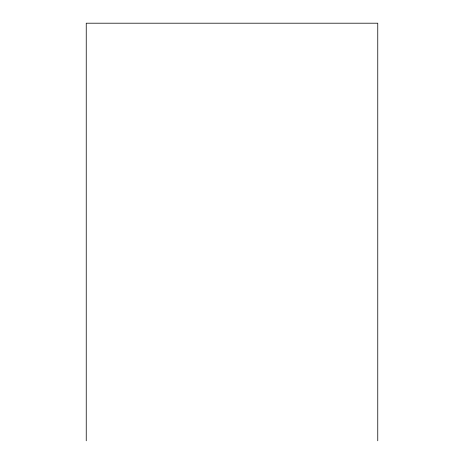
<?xml version="1.0" encoding="UTF-8"?>
<svg xmlns="http://www.w3.org/2000/svg" width="464" height="464" viewBox="0 0 464 464"><rect width="100%" height="100%" fill="white"/><g stroke="black" fill="none" stroke-linecap="round" stroke-linejoin="round"><path stroke-width="0.7" d="M377.76 440.8L377.76 23.2L86.24 23.2L86.24 440.8"/></g></svg>
